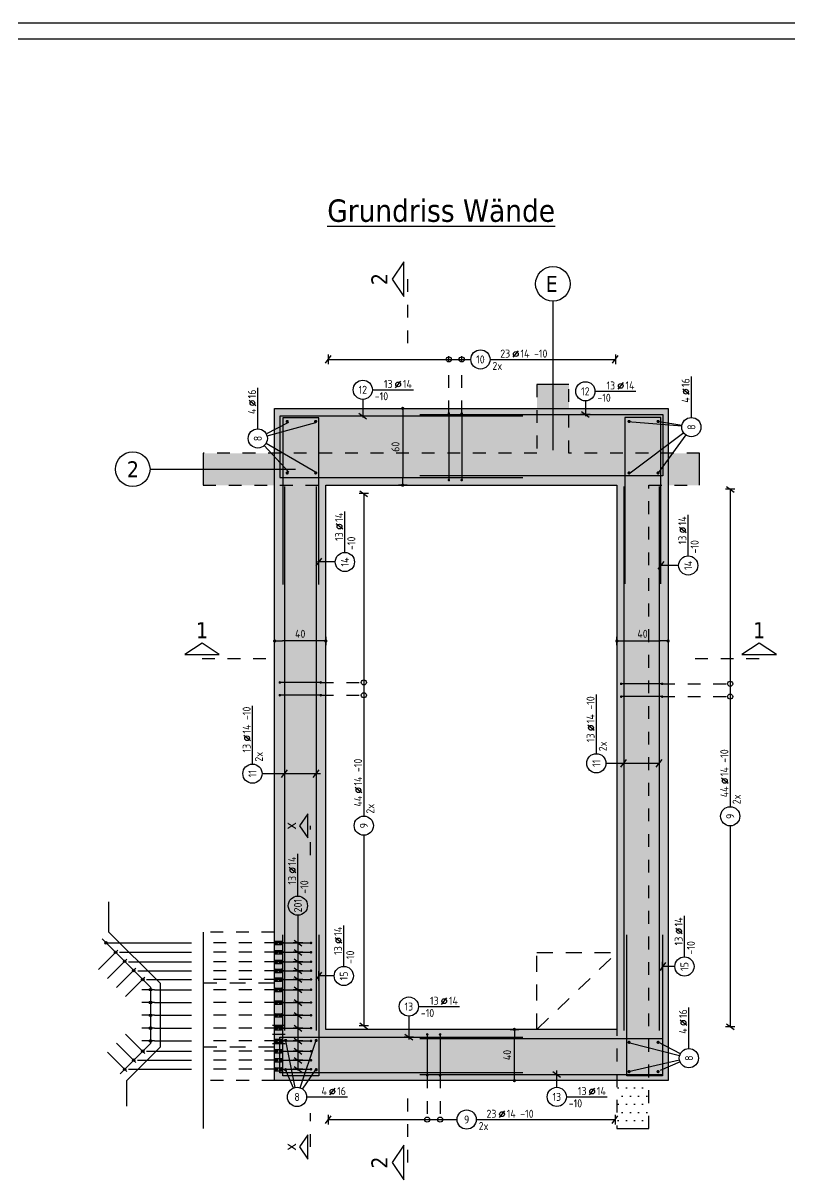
# Model space of a CAD drawing. Extents: x -20 to 69, y 0 to 100.
# Drawn here: x 7.41 to 13.4, y 11.99 to 21.02 of the extents above; entities that cross this region are included whole.
import ezdxf
from ezdxf.enums import TextEntityAlignment as Align

# ---------------------------------------------------------------- set-up
doc = ezdxf.new("R2010")
doc.units = 0
doc.header["$LTSCALE"] = 0.25
for name, pattern in [('AUSGEZOGEN', [1000.01, 1000, 0.01]), ('DASHDOTSMALL', [1.05, 0.5, -0.25, 0.05, -0.25]), ('HIDDEN', [0.375, 0.25, -0.125]), ('PUNKT', [0.175, 0.05, -0.125]), ('STRICHPUNKT2', [0.55, 0.25, -0.125, 0.05, -0.125]), ('VERDECKT', [0.375, 0.25, -0.125]), ('VERDECKTX2', [0.75, 0.5, -0.25])]:
    doc.linetypes.add(name, pattern=pattern)
for name, color, linetype in [('2.UG', 7, 'Continuous'), ('ACHSEN', 7, 'Continuous'), ('BETON', 7, 'Continuous'), ('DRUEBER', 7, 'Continuous'), ('grau_hell', 7, 'Continuous'), ('LENTON', 7, 'Continuous'), ('MASSE', 7, 'Continuous'), ('RAHMEN', 7, 'Continuous'), ('RND', 7, 'Continuous'), ('SCHNITTE', 7, 'Continuous'), ('SFP_Achsen', 7, 'Continuous'), ('TEXT', 7, 'Continuous'), ('VERDECKT', 7, 'Continuous')]:
    doc.layers.add(name, color=color, linetype=linetype)
doc.layers.add('NOPLOT', color=7, linetype='Continuous', plot=False)
doc.styles.add('helv', font='tahoma.ttf')
doc.styles.add('txt', font='isocp.shx')
doc.dimstyles.new('DOT_I', dxfattribs={"dimscale": 0.25, "dimtxt": 0.25, "dimasz": 0.25, "dimexe": 0.1, "dimexo": 0.3, "dimgap": 0.1, "dimtad": 1, "dimdec": 3, "dimzin": 3, "dimtxsty": 'txt', "dimblk": 'DOT', "dimblk1": 'DOT', "dimblk2": 'DOT', "dimsah": 1, "dimcen": 0.1, "dimse1": 1, "dimse2": 1, "dimazin": 0, "dimtfac": 1, "dimtdec": 4, "dimtix": 1, "dimtmove": 2, "dimatfit": 3, "dimfxl": 0, "dimtvp": 1, "dimtolj": 1, "dimtzin": 0, "dimarcsym": 0})

# ---------------------------------------------------------------- blocks, each defined once
blk = doc.blocks.new('lei_gre')
at = {"layer": 'RND', "color": 7, "linetype": 'Continuous'}
for p, q in [((-0.09, -0.12), (0.09, 0.12)), ((0, 0.15), (0, -0.15))]:
    blk.add_line(p, q, dxfattribs=at)
blk = doc.blocks.new('RND_LEI')
at = {"layer": 'RND', "color": 7, "linetype": 'Continuous'}
blk.add_line((1.022, 0.066), (1.19, 0.27), dxfattribs=at)
for centre, radius in [((0, 0), 0.3), ((1.106, 0.168), 0.075)]:
    blk.add_circle(centre, radius, dxfattribs=at)
at = {"layer": 'RND', "color": 7, "linetype": 'Continuous', "style": 'txt'}
blk.add_attdef('POSL', text='', height=0.25, dxfattribs=at).set_placement((0, 0), align=Align.MIDDLE)
blk.add_attdef('ANZ', text='', height=0.25, dxfattribs=at).set_placement((0.931, 0.057), align=Align.RIGHT)
for tag, p in [('DUM', (1.253, 0.057)), ('ABSTD', (1.674, 0.057)), ('POSTXT', (0.374, -0.327))]:
    blk.add_attdef(tag, p, '', height=0.25, dxfattribs=at)
blk = doc.blocks.new('DOT')
at = {"layer": 'MASSE', "color": 7, "linetype": 'Continuous'}
for p, q in [((0, 0), (-1, 0)), ((0, 0.54), (0, -0.54))]:
    blk.add_line(p, q, dxfattribs=at)
at = {"layer": 'MASSE', "color": 7, "linetype": 'Continuous', "const_width": 0.2}
blk.add_lwpolyline([(-0.1, 0, 1), (0.1, 0, 1)], format="xyb", close=True, dxfattribs=at)
blk = doc.blocks.new('*D16')
at = {"layer": 'Defpoints', "color": 0, "linetype": 'AUSGEZOGEN', "transparency": 16777216}
for p in [(9.3724, 16.1997), (9.3724, 16.1997), (9.7724, 16.1997)]:
    blk.add_point(p, dxfattribs=at)
at = {"layer": 'MASSE', "color": 0, "linetype": 'AUSGEZOGEN', "lineweight": -2, "transparency": 16777216}
blk.add_line((9.7099, 16.1997), (9.4349, 16.1997), dxfattribs=at)
at = {"layer": 'MASSE', "color": 0, "linetype": 'AUSGEZOGEN', "lineweight": -2, "transparency": 16777216, "xscale": 0.0625, "yscale": 0.0625, "zscale": 0.0625, "rotation": 180}
blk.add_blockref('DOT', (9.3724, 16.1997), dxfattribs=at)
at = {"layer": 'MASSE', "color": 0, "linetype": 'AUSGEZOGEN', "lineweight": -2, "transparency": 16777216, "xscale": 0.0625, "yscale": 0.0625, "zscale": 0.0625}
blk.add_blockref('DOT', (9.7724, 16.1997), dxfattribs=at)
at = {"layer": 'MASSE', "color": 0, "linetype": 'AUSGEZOGEN', "transparency": 16777216, "insert": (9.5724, 16.2559), "char_height": 0.0625, "attachment_point": 5, "style": 'txt'}
blk.add_mtext('\\A1;40', dxfattribs=at)
blk = doc.blocks.new('*D17')
at = {"layer": 'Defpoints', "color": 0, "linetype": 'AUSGEZOGEN', "transparency": 16777216}
for p in [(12.0474, 16.1997), (12.4474, 16.1997), (12.4474, 16.1997)]:
    blk.add_point(p, dxfattribs=at)
at = {"layer": 'MASSE', "color": 0, "linetype": 'AUSGEZOGEN', "lineweight": -2, "transparency": 16777216}
blk.add_line((12.1099, 16.1997), (12.3849, 16.1997), dxfattribs=at)
at = {"layer": 'MASSE', "color": 0, "linetype": 'AUSGEZOGEN', "lineweight": -2, "transparency": 16777216, "xscale": 0.0625, "yscale": 0.0625, "zscale": 0.0625, "rotation": 180}
blk.add_blockref('DOT', (12.0474, 16.1997), dxfattribs=at)
at = {"layer": 'MASSE', "color": 0, "linetype": 'AUSGEZOGEN', "lineweight": -2, "transparency": 16777216, "xscale": 0.0625, "yscale": 0.0625, "zscale": 0.0625}
blk.add_blockref('DOT', (12.4474, 16.1997), dxfattribs=at)
at = {"layer": 'MASSE', "color": 0, "linetype": 'AUSGEZOGEN', "transparency": 16777216, "insert": (12.2474, 16.2559), "char_height": 0.0625, "attachment_point": 5, "style": 'txt'}
blk.add_mtext('\\A1;40', dxfattribs=at)
blk = doc.blocks.new('*D18')
at = {"layer": 'Defpoints', "color": 0, "linetype": 'AUSGEZOGEN', "transparency": 16777216}
for p in [(11.2461, 13.1664), (11.2461, 13.1664), (11.2461, 12.7664)]:
    blk.add_point(p, dxfattribs=at)
at = {"layer": 'MASSE', "color": 0, "linetype": 'AUSGEZOGEN', "lineweight": -2, "transparency": 16777216}
blk.add_line((11.2461, 12.8289), (11.2461, 13.1039), dxfattribs=at)
at = {"layer": 'MASSE', "color": 0, "linetype": 'AUSGEZOGEN', "lineweight": -2, "transparency": 16777216, "xscale": 0.0625, "yscale": 0.0625, "zscale": 0.0625}
for p, rotation in [((11.2461, 13.1664), 90), ((11.2461, 12.7664), 270)]:
    blk.add_blockref('DOT', p, dxfattribs=dict(at, rotation=rotation))
at = {"layer": 'MASSE', "color": 0, "linetype": 'AUSGEZOGEN', "transparency": 16777216, "insert": (11.1898, 12.9664), "char_height": 0.0625, "attachment_point": 5, "rotation": 90, "style": 'txt'}
blk.add_mtext('\\A1;40', dxfattribs=at)
blk = doc.blocks.new('*D19')
at = {"layer": 'Defpoints', "color": 0, "linetype": 'AUSGEZOGEN', "transparency": 16777216}
for p in [(10.3732, 18.0164), (10.3732, 17.4164), (10.3732, 17.4164)]:
    blk.add_point(p, dxfattribs=at)
at = {"layer": 'MASSE', "color": 0, "linetype": 'AUSGEZOGEN', "lineweight": -2, "transparency": 16777216}
blk.add_line((10.3732, 17.9539), (10.3732, 17.4789), dxfattribs=at)
at = {"layer": 'MASSE', "color": 0, "linetype": 'AUSGEZOGEN', "lineweight": -2, "transparency": 16777216, "xscale": 0.0625, "yscale": 0.0625, "zscale": 0.0625}
for p, rotation in [((10.3732, 18.0164), 90), ((10.3732, 17.4164), 270)]:
    blk.add_blockref('DOT', p, dxfattribs=dict(at, rotation=rotation))
at = {"layer": 'MASSE', "color": 0, "linetype": 'AUSGEZOGEN', "transparency": 16777216, "insert": (10.3169, 17.7164), "char_height": 0.0625, "attachment_point": 5, "rotation": 90, "style": 'txt'}
blk.add_mtext('\\A1;60', dxfattribs=at)
blk = doc.blocks.new('SCHN-1')
at = {"layer": 'SCHNITTE', "color": 5, "linetype": 'Continuous'}
blk.add_lwpolyline([(0.54, 0.125), (0, 0.485), (-0.54, 0.125)], close=True, dxfattribs=at)
at = {"layer": 'SCHNITTE', "color": 6, "linetype": 'Continuous', "style": 'helv'}
blk.add_attdef('SCHN-1', text='', height=0.5, dxfattribs=at).set_placement((0, 0.635), align=Align.CENTER)
blk = doc.blocks.new('SCHN-2')
at = {"layer": 'SCHNITTE', "color": 6, "linetype": 'Continuous'}
blk.add_lwpolyline([(0.378, 0.088), (0, 0.34), (-0.378, 0.088)], close=True, dxfattribs=at)
at = {"layer": 'SCHNITTE', "color": 1, "linetype": 'DASHDOTSMALL', "style": 'helv'}
blk.add_attdef('SCHN-2', text='', height=0.35, dxfattribs=at).set_placement((0, 0.45), align=Align.CENTER)
blk = doc.blocks.new('A0--19')
at = {"layer": 'RAHMEN'}
blk.add_line((99.9, 84.1), (0, 84.1), dxfattribs=at)
at = {"layer": 'RAHMEN', "color": 5}
blk.add_line((99.4, 83.6), (2, 83.6), dxfattribs=at)

msp = doc.modelspace()

# ---------------------------------------------------------------- hatches: boundary and pattern name
at = {"layer": '2.UG', "linetype": 'AUSGEZOGEN'}
h = msp.add_hatch(dxfattribs=at)
h.set_pattern_fill('DOTS', scale=0.04, double=1)
h.set_pattern_definition([(0, (-1.58909, 30.04452), (0.03175, 0.0635), [0, -0.0635])])
h.paths.add_polyline_path([(12.2974, 17.4164), (12.4474, 17.4164), (12.4474, 17.6664), (11.6724, 17.6664), (11.6724, 18.0164), (11.4224, 18.0164), (11.4224, 17.6664), (9.3724, 17.6664), (9.3724, 17.4164), (12.0474, 17.4164), (12.0474, 13.1664), (12.0474, 12.7664), (12.2974, 12.7664)])
h.paths.add_polyline_path([(12.6934, 17.6664), (12.4474, 17.6664), (12.4474, 17.4164), (12.6934, 17.4164)])
h.paths.add_polyline_path([(11.6724, 18.2037), (11.4224, 18.2037), (11.4224, 18.0164), (11.6724, 18.0164)])
h.paths.add_polyline_path([(9.3724, 17.6664), (8.8141, 17.6664), (8.8141, 17.4164), (9.3724, 17.4164)])
h = msp.add_hatch(dxfattribs=at)
h.set_pattern_fill('DOTS', scale=0.04, double=1)
h.set_pattern_definition([(0, (-0.547027, 30.04452), (0.03175, 0.0635), [0, -0.0635])])
h.paths.add_polyline_path([(12.2974, 12.7664), (12.0474, 12.7664), (12.0474, 12.3914), (12.2974, 12.3914)])
at = {"layer": 'grau_hell'}
h = msp.add_hatch(color=9, dxfattribs=at)
h.paths.add_polyline_path([(9.3724, 18.0164), (9.3724, 12.7664), (12.4474, 12.7664), (12.4474, 18.0164)])
h.paths.add_polyline_path([(12.0474, 17.4164), (9.7724, 17.4164), (9.7724, 13.1664), (12.0474, 13.1664)], flags=16)

# ---------------------------------------------------------------- linework, layer by layer
at = {"layer": 'ACHSEN', "color": 140, "linetype": 'AUSGEZOGEN'}
for p, q in [((11.5474, 18.8533), (11.5474, 17.69)), ((8.3985, 17.5414), (9.5355, 17.5414))]:
    msp.add_line(p, q, dxfattribs=at)
at = {"layer": 'BETON', "color": 6, "linetype": 'AUSGEZOGEN'}
for p, q in [((9.3724, 18.0164), (12.4474, 18.0164)), ((9.3724, 12.7664), (9.3724, 18.0164)), ((12.4474, 18.0164), (12.4474, 12.7664)), ((12.4474, 12.7664), (9.3724, 12.7664))]:
    msp.add_line(p, q, dxfattribs=at)
msp.add_lwpolyline([(9.7724, 17.4164), (12.0474, 17.4164), (12.0474, 13.1664), (9.7724, 13.1664)], close=True, dxfattribs=at)
at = {"layer": 'DRUEBER', "color": 7, "linetype": 'PUNKT', "lineweight": -2}
for p, q in [((11.4224, 18.2037), (11.4224, 17.6664)), ((11.6724, 17.6664), (11.6724, 18.2037)), ((11.4224, 17.6664), (8.8141, 17.6664)), ((12.6934, 17.6664), (11.6724, 17.6664)), ((8.8141, 17.4164), (12.0474, 17.4164)), ((12.0474, 17.4164), (12.0474, 12.3914)), ((12.2974, 12.3914), (12.2974, 17.4164)), ((12.2974, 17.4164), (12.6934, 17.4164))]:
    msp.add_line(p, q, dxfattribs=at)
at = {"layer": 'LENTON', "color": 102}
for p, q in [((9.3724, 13.8546), (9.3724, 13.8482)), ((9.3724, 13.8546), (9.3734, 13.8546)), ((9.3734, 13.8491), (9.3724, 13.8502)), ((9.3724, 13.8482), (9.3724, 13.8355)), ((9.3724, 13.8355), (9.3724, 13.8292)), ((9.3724, 13.8335), (9.3734, 13.8347)), ((9.3724, 13.8292), (9.3734, 13.8292)), ((9.3742, 13.8531), (9.3734, 13.8546)), ((9.3734, 13.8347), (9.3734, 13.8491)), ((9.3937, 13.8469), (9.3734, 13.8491)), ((9.3734, 13.8491), (9.3734, 13.8347)), ((9.3734, 13.8347), (9.3937, 13.8369)), ((9.3734, 13.8292), (9.3742, 13.8307)), ((9.3758, 13.8546), (9.375, 13.8531)), ((9.375, 13.8307), (9.3758, 13.8292)), ((9.3758, 13.8546), (9.4262, 13.8546)), ((9.3758, 13.8292), (9.4262, 13.8292)), ((9.3937, 13.8369), (9.3937, 13.8469)), ((9.4269, 13.8491), (9.4066, 13.8469)), ((9.4066, 13.8469), (9.4066, 13.8369)), ((9.4066, 13.8369), (9.4269, 13.8347)), ((9.4279, 13.8529), (9.4262, 13.8546)), ((9.4262, 13.8292), (9.4279, 13.8309)), ((9.4279, 13.8502), (9.4269, 13.8491)), ((9.4269, 13.8491), (9.4269, 13.8347)), ((9.4269, 13.8347), (9.4269, 13.8491)), ((9.4269, 13.8347), (9.4279, 13.8335)), ((9.4279, 13.8529), (9.4279, 13.8514)), ((9.4279, 13.8514), (9.4279, 13.8419)), ((9.4279, 13.8419), (9.4279, 13.8324)), ((9.4279, 13.8324), (9.4279, 13.8309)), ((9.3724, 13.7814), (9.3724, 13.775)), ((9.3724, 13.7814), (9.3734, 13.7814)), ((9.3734, 13.7759), (9.3724, 13.777)), ((9.3724, 13.775), (9.3724, 13.7623)), ((9.3724, 13.7623), (9.3724, 13.756)), ((9.3724, 13.7603), (9.3734, 13.7615)), ((9.3724, 13.756), (9.3734, 13.756)), ((9.3742, 13.7799), (9.3734, 13.7814)), ((9.3734, 13.7615), (9.3734, 13.7759)), ((9.3937, 13.7737), (9.3734, 13.7759)), ((9.3734, 13.7759), (9.3734, 13.7615)), ((9.3734, 13.7615), (9.3937, 13.7637)), ((9.3734, 13.756), (9.3742, 13.7575)), ((9.3758, 13.7814), (9.375, 13.7799)), ((9.375, 13.7575), (9.3758, 13.756)), ((9.3758, 13.7814), (9.4262, 13.7814)), ((9.3758, 13.756), (9.4262, 13.756)), ((9.3937, 13.7637), (9.3937, 13.7737)), ((9.4269, 13.7759), (9.4066, 13.7737)), ((9.4066, 13.7737), (9.4066, 13.7637)), ((9.4066, 13.7637), (9.4269, 13.7615)), ((9.4279, 13.7797), (9.4262, 13.7814)), ((9.4262, 13.756), (9.4279, 13.7577)), ((9.4279, 13.777), (9.4269, 13.7759)), ((9.4269, 13.7759), (9.4269, 13.7615)), ((9.4269, 13.7615), (9.4269, 13.7759)), ((9.4269, 13.7615), (9.4279, 13.7603)), ((9.4279, 13.7797), (9.4279, 13.7782)), ((9.4279, 13.7782), (9.4279, 13.7687)), ((9.4279, 13.7687), (9.4279, 13.7592)), ((9.4279, 13.7592), (9.4279, 13.7577)), ((9.3724, 13.7072), (9.3724, 13.7008)), ((9.3724, 13.7072), (9.3734, 13.7072)), ((9.3734, 13.7017), (9.3724, 13.7028)), ((9.3724, 13.7008), (9.3724, 13.6881)), ((9.3724, 13.6881), (9.3724, 13.6818)), ((9.3724, 13.6861), (9.3734, 13.6873)), ((9.3724, 13.6818), (9.3734, 13.6818)), ((9.3742, 13.7057), (9.3734, 13.7072)), ((9.3734, 13.6873), (9.3734, 13.7017)), ((9.3937, 13.6995), (9.3734, 13.7017)), ((9.3734, 13.7017), (9.3734, 13.6873)), ((9.3734, 13.6873), (9.3937, 13.6895)), ((9.3734, 13.6818), (9.3742, 13.6833)), ((9.3758, 13.7072), (9.375, 13.7057)), ((9.375, 13.6833), (9.3758, 13.6818)), ((9.3758, 13.7072), (9.4262, 13.7072)), ((9.3758, 13.6818), (9.4262, 13.6818)), ((9.3937, 13.6895), (9.3937, 13.6995)), ((9.4269, 13.7017), (9.4066, 13.6995)), ((9.4066, 13.6995), (9.4066, 13.6895)), ((9.4066, 13.6895), (9.4269, 13.6873)), ((9.4279, 13.7055), (9.4262, 13.7072)), ((9.4262, 13.6818), (9.4279, 13.6835)), ((9.4279, 13.7028), (9.4269, 13.7017)), ((9.4269, 13.7017), (9.4269, 13.6873)), ((9.4269, 13.6873), (9.4269, 13.7017)), ((9.4269, 13.6873), (9.4279, 13.6861)), ((9.4279, 13.7055), (9.4279, 13.704)), ((9.4279, 13.704), (9.4279, 13.6945)), ((9.4279, 13.6945), (9.4279, 13.685)), ((9.4279, 13.685), (9.4279, 13.6835)), ((9.3724, 13.6375), (9.3724, 13.6312)), ((9.3724, 13.6375), (9.3734, 13.6375)), ((9.3734, 13.632), (9.3724, 13.6332)), ((9.3724, 13.6312), (9.3724, 13.6184)), ((9.3724, 13.6184), (9.3724, 13.6121)), ((9.3724, 13.6164), (9.3734, 13.6176)), ((9.3724, 13.6121), (9.3734, 13.6121)), ((9.3724, 13.5693), (9.3724, 13.5629)), ((9.3724, 13.5693), (9.3734, 13.5693)), ((9.3734, 13.5637), (9.3724, 13.5649)), ((9.3724, 13.5629), (9.3724, 13.5502)), ((9.3742, 13.636), (9.3734, 13.6375)), ((9.3734, 13.6176), (9.3734, 13.632)), ((9.3937, 13.6298), (9.3734, 13.632)), ((9.3734, 13.632), (9.3734, 13.6176)), ((9.3734, 13.6176), (9.3937, 13.6198)), ((9.3734, 13.6121), (9.3742, 13.6136)), ((9.3742, 13.5677), (9.3734, 13.5693)), ((9.3734, 13.5494), (9.3734, 13.5637)), ((9.3937, 13.5616), (9.3734, 13.5637)), ((9.3734, 13.5637), (9.3734, 13.5494)), ((9.3734, 13.5494), (9.3937, 13.5515)), ((9.3758, 13.6375), (9.375, 13.636)), ((9.375, 13.6136), (9.3758, 13.6121)), ((9.3758, 13.5693), (9.375, 13.5677)), ((9.3758, 13.6375), (9.4262, 13.6375)), ((9.3758, 13.6121), (9.4262, 13.6121)), ((9.3758, 13.5693), (9.4262, 13.5693)), ((9.3937, 13.6198), (9.3937, 13.6298)), ((9.3937, 13.5515), (9.3937, 13.5616)), ((9.4269, 13.632), (9.4066, 13.6298)), ((9.4066, 13.6298), (9.4066, 13.6198)), ((9.4066, 13.6198), (9.4269, 13.6176)), ((9.4269, 13.5637), (9.4066, 13.5616)), ((9.4066, 13.5616), (9.4066, 13.5515)), ((9.4066, 13.5515), (9.4269, 13.5494)), ((9.4279, 13.6358), (9.4262, 13.6375)), ((9.4262, 13.6121), (9.4279, 13.6138)), ((9.4279, 13.5676), (9.4262, 13.5693)), ((9.4279, 13.6332), (9.4269, 13.632)), ((9.4269, 13.632), (9.4269, 13.6176)), ((9.4269, 13.6176), (9.4269, 13.632)), ((9.4269, 13.6176), (9.4279, 13.6164)), ((9.4279, 13.5649), (9.4269, 13.5637)), ((9.4269, 13.5637), (9.4269, 13.5494)), ((9.4269, 13.5494), (9.4269, 13.5637)), ((9.4279, 13.6358), (9.4279, 13.6343)), ((9.4279, 13.6343), (9.4279, 13.6248)), ((9.4279, 13.6248), (9.4279, 13.6153)), ((9.4279, 13.6153), (9.4279, 13.6138)), ((9.4279, 13.5676), (9.4279, 13.5661)), ((9.4279, 13.5661), (9.4279, 13.5566)), ((9.4279, 13.5566), (9.4279, 13.547)), ((9.3724, 13.5502), (9.3724, 13.5439)), ((9.3724, 13.5482), (9.3734, 13.5494)), ((9.3724, 13.5439), (9.3734, 13.5439)), ((9.3724, 13.4891), (9.3724, 13.4827)), ((9.3724, 13.4891), (9.3734, 13.4891)), ((9.3734, 13.4836), (9.3724, 13.4847)), ((9.3724, 13.4827), (9.3724, 13.47)), ((9.3724, 13.47), (9.3724, 13.4637)), ((9.3724, 13.468), (9.3734, 13.4692)), ((9.3724, 13.4637), (9.3734, 13.4637)), ((9.3734, 13.5439), (9.3742, 13.5454)), ((9.3742, 13.4876), (9.3734, 13.4891)), ((9.3734, 13.4692), (9.3734, 13.4836)), ((9.3937, 13.4814), (9.3734, 13.4836)), ((9.3734, 13.4836), (9.3734, 13.4692)), ((9.3734, 13.4692), (9.3937, 13.4714)), ((9.3734, 13.4637), (9.3742, 13.4652)), ((9.375, 13.5454), (9.3758, 13.5439)), ((9.3758, 13.4891), (9.375, 13.4876)), ((9.375, 13.4652), (9.3758, 13.4637)), ((9.3758, 13.5439), (9.4262, 13.5439)), ((9.3758, 13.4891), (9.4262, 13.4891)), ((9.3758, 13.4637), (9.4262, 13.4637)), ((9.3937, 13.4714), (9.3937, 13.4814)), ((9.4269, 13.4836), (9.4066, 13.4814)), ((9.4066, 13.4814), (9.4066, 13.4714)), ((9.4066, 13.4714), (9.4269, 13.4692)), ((9.4262, 13.5439), (9.4279, 13.5456)), ((9.4279, 13.4874), (9.4262, 13.4891)), ((9.4262, 13.4637), (9.4279, 13.4654)), ((9.4269, 13.5494), (9.4279, 13.5482)), ((9.4279, 13.4847), (9.4269, 13.4836)), ((9.4269, 13.4836), (9.4269, 13.4692)), ((9.4269, 13.4692), (9.4269, 13.4836)), ((9.4269, 13.4692), (9.4279, 13.468)), ((9.4279, 13.547), (9.4279, 13.5456)), ((9.4279, 13.4874), (9.4279, 13.4859)), ((9.4279, 13.4859), (9.4279, 13.4764)), ((9.4279, 13.4764), (9.4279, 13.4669)), ((9.4279, 13.4669), (9.4279, 13.4654)), ((9.3724, 13.3891), (9.3724, 13.3827)), ((9.3724, 13.3891), (9.3734, 13.3891)), ((9.3734, 13.3836), (9.3724, 13.3847)), ((9.3724, 13.3827), (9.3724, 13.37)), ((9.3724, 13.37), (9.3724, 13.3637)), ((9.3742, 13.3876), (9.3734, 13.3891)), ((9.3734, 13.3692), (9.3734, 13.3836)), ((9.3937, 13.3814), (9.3734, 13.3836)), ((9.3734, 13.3836), (9.3734, 13.3692)), ((9.3734, 13.3692), (9.3937, 13.3714)), ((9.3758, 13.3891), (9.375, 13.3876)), ((9.3758, 13.3891), (9.4262, 13.3891)), ((9.3937, 13.3714), (9.3937, 13.3814)), ((9.4269, 13.3836), (9.4066, 13.3814)), ((9.4066, 13.3814), (9.4066, 13.3714)), ((9.4066, 13.3714), (9.4269, 13.3692)), ((9.4279, 13.3874), (9.4262, 13.3891)), ((9.4279, 13.3847), (9.4269, 13.3836)), ((9.4269, 13.3836), (9.4269, 13.3692)), ((9.4269, 13.3692), (9.4269, 13.3836)), ((9.4279, 13.3874), (9.4279, 13.3859)), ((9.4279, 13.3859), (9.4279, 13.3764)), ((9.4279, 13.3764), (9.4279, 13.3669)), ((9.3724, 13.368), (9.3734, 13.3692)), ((9.3724, 13.3637), (9.3734, 13.3637)), ((9.3724, 13.2891), (9.3724, 13.2827)), ((9.3724, 13.2891), (9.3734, 13.2891)), ((9.3734, 13.2836), (9.3724, 13.2847)), ((9.3724, 13.2827), (9.3724, 13.27)), ((9.3734, 13.3637), (9.3742, 13.3652)), ((9.3742, 13.2876), (9.3734, 13.2891)), ((9.3734, 13.2692), (9.3734, 13.2836)), ((9.3937, 13.2814), (9.3734, 13.2836)), ((9.3734, 13.2836), (9.3734, 13.2692)), ((9.375, 13.3652), (9.3758, 13.3637)), ((9.3758, 13.2891), (9.375, 13.2876)), ((9.3758, 13.3637), (9.4262, 13.3637)), ((9.3758, 13.2891), (9.4262, 13.2891)), ((9.3937, 13.2714), (9.3937, 13.2814)), ((9.4269, 13.2836), (9.4066, 13.2814)), ((9.4066, 13.2814), (9.4066, 13.2714)), ((9.4262, 13.3637), (9.4279, 13.3654)), ((9.4279, 13.2874), (9.4262, 13.2891)), ((9.4269, 13.3692), (9.4279, 13.368)), ((9.4279, 13.2847), (9.4269, 13.2836)), ((9.4269, 13.2836), (9.4269, 13.2692)), ((9.4269, 13.2692), (9.4269, 13.2836)), ((9.4279, 13.3669), (9.4279, 13.3654)), ((9.4279, 13.2874), (9.4279, 13.2859)), ((9.4279, 13.2859), (9.4279, 13.2764)), ((9.3724, 13.27), (9.3724, 13.2637)), ((9.3724, 13.268), (9.3734, 13.2692)), ((9.3724, 13.2637), (9.3734, 13.2637)), ((9.3734, 13.2692), (9.3937, 13.2714)), ((9.3734, 13.2637), (9.3742, 13.2652)), ((9.375, 13.2652), (9.3758, 13.2637)), ((9.3758, 13.2637), (9.4262, 13.2637)), ((9.4066, 13.2714), (9.4269, 13.2692)), ((9.4262, 13.2637), (9.4279, 13.2654)), ((9.4269, 13.2692), (9.4279, 13.268)), ((9.4279, 13.2764), (9.4279, 13.2669)), ((9.4279, 13.2669), (9.4279, 13.2654)), ((9.3724, 13.1891), (9.3724, 13.1827)), ((9.3724, 13.1891), (9.3734, 13.1891)), ((9.3734, 13.1836), (9.3724, 13.1847)), ((9.3724, 13.1827), (9.3724, 13.17)), ((9.3724, 13.17), (9.3724, 13.1637)), ((9.3724, 13.168), (9.3734, 13.1692)), ((9.3724, 13.1637), (9.3734, 13.1637)), ((9.3742, 13.1876), (9.3734, 13.1891)), ((9.3734, 13.1692), (9.3734, 13.1836)), ((9.3937, 13.1814), (9.3734, 13.1836)), ((9.3734, 13.1836), (9.3734, 13.1692)), ((9.3734, 13.1692), (9.3937, 13.1714)), ((9.3734, 13.1637), (9.3742, 13.1652)), ((9.3758, 13.1891), (9.375, 13.1876)), ((9.375, 13.1652), (9.3758, 13.1637)), ((9.3758, 13.1891), (9.4262, 13.1891)), ((9.3758, 13.1637), (9.4262, 13.1637)), ((9.3937, 13.1714), (9.3937, 13.1814)), ((9.4269, 13.1836), (9.4066, 13.1814)), ((9.4066, 13.1814), (9.4066, 13.1714)), ((9.4066, 13.1714), (9.4269, 13.1692)), ((9.4279, 13.1874), (9.4262, 13.1891)), ((9.4262, 13.1637), (9.4279, 13.1654)), ((9.4279, 13.1847), (9.4269, 13.1836)), ((9.4269, 13.1836), (9.4269, 13.1692)), ((9.4269, 13.1692), (9.4269, 13.1836)), ((9.4269, 13.1692), (9.4279, 13.168)), ((9.4279, 13.1874), (9.4279, 13.1859)), ((9.4279, 13.1859), (9.4279, 13.1764)), ((9.4279, 13.1764), (9.4279, 13.1669)), ((9.4279, 13.1669), (9.4279, 13.1654)), ((9.3724, 13.0891), (9.3724, 13.0827)), ((9.3724, 13.0891), (9.3734, 13.0891)), ((9.3734, 13.0836), (9.3724, 13.0847)), ((9.3724, 13.0827), (9.3724, 13.07)), ((9.3724, 13.07), (9.3724, 13.0637)), ((9.3724, 13.068), (9.3734, 13.0692)), ((9.3724, 13.0637), (9.3734, 13.0637)), ((9.3724, 13.0089), (9.3724, 13.0026)), ((9.3724, 13.0089), (9.3734, 13.0089)), ((9.3742, 13.0876), (9.3734, 13.0891)), ((9.3734, 13.0692), (9.3734, 13.0836)), ((9.3937, 13.0814), (9.3734, 13.0836)), ((9.3734, 13.0836), (9.3734, 13.0692)), ((9.3734, 13.0692), (9.3937, 13.0714)), ((9.3734, 13.0637), (9.3742, 13.0652)), ((9.3742, 13.0074), (9.3734, 13.0089)), ((9.3758, 13.0891), (9.375, 13.0876)), ((9.375, 13.0652), (9.3758, 13.0637)), ((9.3758, 13.0089), (9.375, 13.0074)), ((9.3758, 13.0891), (9.4262, 13.0891)), ((9.3758, 13.0637), (9.4262, 13.0637)), ((9.3758, 13.0089), (9.4262, 13.0089)), ((9.3937, 13.0714), (9.3937, 13.0814)), ((9.4269, 13.0836), (9.4066, 13.0814)), ((9.4066, 13.0814), (9.4066, 13.0714)), ((9.4066, 13.0714), (9.4269, 13.0692)), ((9.4279, 13.0874), (9.4262, 13.0891)), ((9.4262, 13.0637), (9.4279, 13.0654)), ((9.4279, 13.0072), (9.4262, 13.0089)), ((9.4279, 13.0847), (9.4269, 13.0836)), ((9.4269, 13.0836), (9.4269, 13.0692)), ((9.4269, 13.0692), (9.4269, 13.0836)), ((9.4269, 13.0692), (9.4279, 13.068)), ((9.4279, 13.0874), (9.4279, 13.0859)), ((9.4279, 13.0859), (9.4279, 13.0764)), ((9.4279, 13.0764), (9.4279, 13.0669)), ((9.4279, 13.0669), (9.4279, 13.0654)), ((9.3734, 13.0034), (9.3724, 13.0046)), ((9.3724, 13.0026), (9.3724, 12.9899)), ((9.3724, 12.9899), (9.3724, 12.9835)), ((9.3724, 12.9879), (9.3734, 12.989)), ((9.3724, 12.9835), (9.3734, 12.9835)), ((9.3724, 12.9382), (9.3724, 12.9318)), ((9.3724, 12.9382), (9.3734, 12.9382)), ((9.3734, 12.9327), (9.3724, 12.9339)), ((9.3724, 12.9318), (9.3724, 12.9191)), ((9.3724, 12.9191), (9.3724, 12.9128)), ((9.3724, 12.9171), (9.3734, 12.9183)), ((9.3734, 12.989), (9.3734, 13.0034)), ((9.3937, 13.0012), (9.3734, 13.0034)), ((9.3734, 13.0034), (9.3734, 12.989)), ((9.3734, 12.989), (9.3937, 12.9912)), ((9.3734, 12.9835), (9.3742, 12.985)), ((9.3742, 12.9367), (9.3734, 12.9382)), ((9.3734, 12.9183), (9.3734, 12.9327)), ((9.3937, 12.9305), (9.3734, 12.9327)), ((9.3734, 12.9327), (9.3734, 12.9183)), ((9.3734, 12.9183), (9.3937, 12.9205)), ((9.375, 12.985), (9.3758, 12.9835)), ((9.3758, 12.9382), (9.375, 12.9367)), ((9.3758, 12.9835), (9.4262, 12.9835)), ((9.3758, 12.9382), (9.4262, 12.9382)), ((9.3937, 12.9912), (9.3937, 13.0012)), ((9.3937, 12.9205), (9.3937, 12.9305)), ((9.4269, 13.0034), (9.4066, 13.0012)), ((9.4066, 13.0012), (9.4066, 12.9912)), ((9.4066, 12.9912), (9.4269, 12.989)), ((9.4269, 12.9327), (9.4066, 12.9305)), ((9.4066, 12.9305), (9.4066, 12.9205)), ((9.4066, 12.9205), (9.4269, 12.9183)), ((9.4262, 12.9835), (9.4279, 12.9852)), ((9.4279, 12.9365), (9.4262, 12.9382)), ((9.4279, 13.0046), (9.4269, 13.0034)), ((9.4269, 13.0034), (9.4269, 12.989)), ((9.4269, 12.989), (9.4269, 13.0034)), ((9.4269, 12.989), (9.4279, 12.9879)), ((9.4279, 12.9339), (9.4269, 12.9327)), ((9.4269, 12.9327), (9.4269, 12.9183)), ((9.4269, 12.9183), (9.4269, 12.9327)), ((9.4269, 12.9183), (9.4279, 12.9171)), ((9.4279, 13.0072), (9.4279, 13.0057)), ((9.4279, 13.0057), (9.4279, 12.9962)), ((9.4279, 12.9962), (9.4279, 12.9867)), ((9.4279, 12.9867), (9.4279, 12.9852)), ((9.4279, 12.9365), (9.4279, 12.935)), ((9.4279, 12.935), (9.4279, 12.9255)), ((9.4279, 12.9255), (9.4279, 12.916)), ((9.3724, 12.9128), (9.3734, 12.9128)), ((9.3724, 12.8675), (9.3724, 12.8611)), ((9.3724, 12.8675), (9.3734, 12.8675)), ((9.3734, 12.862), (9.3724, 12.8631)), ((9.3724, 12.8611), (9.3724, 12.8484)), ((9.3724, 12.8484), (9.3724, 12.8421)), ((9.3724, 12.8464), (9.3734, 12.8476)), ((9.3724, 12.8421), (9.3734, 12.8421)), ((9.3734, 12.9128), (9.3742, 12.9143)), ((9.3742, 12.866), (9.3734, 12.8675)), ((9.3734, 12.8476), (9.3734, 12.862)), ((9.3937, 12.8598), (9.3734, 12.862)), ((9.3734, 12.862), (9.3734, 12.8476)), ((9.3734, 12.8476), (9.3937, 12.8498)), ((9.3734, 12.8421), (9.3742, 12.8436)), ((9.375, 12.9143), (9.3758, 12.9128)), ((9.3758, 12.8675), (9.375, 12.866)), ((9.375, 12.8436), (9.3758, 12.8421)), ((9.3758, 12.9128), (9.4262, 12.9128)), ((9.3758, 12.8675), (9.4262, 12.8675)), ((9.3758, 12.8421), (9.4262, 12.8421)), ((9.3937, 12.8498), (9.3937, 12.8598)), ((9.4269, 12.862), (9.4066, 12.8598)), ((9.4066, 12.8598), (9.4066, 12.8498)), ((9.4066, 12.8498), (9.4269, 12.8476)), ((9.4262, 12.9128), (9.4279, 12.9145)), ((9.4279, 12.8658), (9.4262, 12.8675)), ((9.4262, 12.8421), (9.4279, 12.8438)), ((9.4279, 12.8631), (9.4269, 12.862)), ((9.4269, 12.862), (9.4269, 12.8476)), ((9.4269, 12.8476), (9.4269, 12.862)), ((9.4269, 12.8476), (9.4279, 12.8464)), ((9.4279, 12.916), (9.4279, 12.9145)), ((9.4279, 12.8658), (9.4279, 12.8643)), ((9.4279, 12.8643), (9.4279, 12.8548)), ((9.4279, 12.8548), (9.4279, 12.8453)), ((9.4279, 12.8453), (9.4279, 12.8438))]:
    msp.add_line(p, q, dxfattribs=at)
for centre, start, end in [((9.3746, 13.8532), 207.50004, 332.49996), ((9.3746, 13.8305), 27.50006, 152.49994), ((9.3746, 13.7801), 207.50004, 332.49996), ((9.3746, 13.7573), 27.50006, 152.49994), ((9.3746, 13.7058), 207.50004, 332.49996), ((9.3746, 13.6831), 27.50006, 152.49994), ((9.3746, 13.6362), 207.50004, 332.49996), ((9.3746, 13.6134), 27.50006, 152.49994), ((9.3746, 13.5679), 207.50004, 332.49996), ((9.3746, 13.5452), 27.50006, 152.49994), ((9.3746, 13.4877), 207.50004, 332.49996), ((9.3746, 13.465), 27.50006, 152.49994), ((9.3746, 13.3877), 207.50004, 332.49996), ((9.3746, 13.365), 27.50006, 152.49994), ((9.3746, 13.2877), 207.50004, 332.49996), ((9.3746, 13.265), 27.50006, 152.49994), ((9.3746, 13.1877), 207.50004, 332.49996), ((9.3746, 13.165), 27.50006, 152.49994), ((9.3746, 13.0877), 207.50004, 332.49996), ((9.3746, 13.065), 27.50006, 152.49994), ((9.3746, 13.0076), 207.50004, 332.49996), ((9.3746, 12.9848), 27.50006, 152.49994), ((9.3746, 12.9369), 207.50004, 332.49996), ((9.3746, 12.9141), 27.50006, 152.49994), ((9.3746, 12.8661), 207.50004, 332.49996), ((9.3746, 12.8434), 27.50006, 152.49994)]:
    msp.add_arc(centre, 0.00041, start, end, dxfattribs=at)
at = {"layer": 'NOPLOT', "color": 191, "linetype": 'Continuous'}
for p, q in [((8.0778, 13.9264), (8.0778, 14.1618)), ((8.4778, 13.5264), (8.0778, 13.9264)), ((8.4028, 13.4953), (8.0248, 13.8734)), ((8.0563, 13.8419), (8.724, 13.8419)), ((9.454, 13.8419), (9.355, 13.8419)), ((8.147, 13.7863), (7.9961, 13.6353)), ((8.1599, 13.7687), (8.724, 13.7687)), ((9.454, 13.7687), (9.355, 13.7687)), ((8.2177, 13.7155), (8.0668, 13.5646)), ((8.2885, 13.6448), (8.1375, 13.4939)), ((8.2307, 13.6945), (8.724, 13.6945)), ((9.454, 13.6945), (9.355, 13.6945)), ((8.3592, 13.5741), (8.2082, 13.4232)), ((8.3038, 13.6248), (8.724, 13.6248)), ((8.3721, 13.5566), (8.724, 13.5566)), ((9.454, 13.6248), (9.355, 13.6248)), ((9.454, 13.5566), (9.355, 13.5566)), ((8.4333, 13.4764), (8.3358, 13.4764)), ((8.4028, 13.4953), (8.4028, 13.0575)), ((8.4333, 13.4764), (8.724, 13.4764)), ((8.4778, 13.5264), (8.4778, 13.0264)), ((9.454, 13.4764), (9.355, 13.4764)), ((8.4333, 13.3764), (8.3358, 13.3764)), ((8.4333, 13.3764), (8.724, 13.3764)), ((9.454, 13.3764), (9.355, 13.3764)), ((8.4333, 13.2764), (8.3358, 13.2764)), ((8.4333, 13.2764), (8.724, 13.2764)), ((9.454, 13.2764), (9.355, 13.2764)), ((9.454, 13.1962), (9.355, 13.1962)), ((8.3592, 12.9786), (8.2082, 13.1296)), ((8.4333, 13.1764), (8.3358, 13.1764)), ((8.4333, 13.1764), (8.724, 13.1764)), ((9.454, 13.1764), (9.355, 13.1764)), ((9.454, 13.1255), (9.355, 13.1255)), ((8.2885, 12.9079), (8.1375, 13.0589)), ((8.4028, 13.0575), (8.1648, 12.8194)), ((8.4778, 13.0264), (8.2178, 12.7664)), ((8.4333, 13.0764), (8.3358, 13.0764)), ((8.4333, 13.0764), (8.724, 13.0764)), ((9.454, 13.0764), (9.355, 13.0764)), ((9.454, 13.0548), (9.355, 13.0548)), ((8.2177, 12.8372), (8.0668, 12.9882)), ((8.3014, 12.9255), (8.724, 12.9255)), ((8.3721, 12.9962), (8.724, 12.9962)), ((8.2307, 12.8548), (8.724, 12.8548)), ((8.2178, 12.5664), (8.2178, 12.7664))]:
    msp.add_line(p, q, dxfattribs=at)
at = {"layer": 'NOPLOT', "color": 191, "linetype": 'AUSGEZOGEN'}
for points in [[(11.6724, 18.2037), (11.4224, 18.2037)], [(8.8141, 17.6664), (8.8141, 17.4164)], [(12.6934, 17.4164), (12.6934, 17.6664)], [(8.8141, 13.9264), (8.8141, 12.3914)], [(12.0474, 12.3914), (12.2974, 12.3914)]]:
    msp.add_lwpolyline(points, dxfattribs=at)
at = {"layer": 'NOPLOT', "color": 191, "linetype": 'Continuous', "const_width": 0.007}
for points in [[(8.0563, 13.8384, 1), (8.0563, 13.8454, 1)], [(8.1295, 13.7652, 1), (8.1295, 13.7722, 1)], [(8.2002, 13.6945, 1), (8.2002, 13.7015, 1)], [(8.2709, 13.6238, 1), (8.2709, 13.6308, 1)], [(8.3416, 13.5531, 1), (8.3416, 13.5601, 1)], [(8.4028, 13.4729, 1), (8.4028, 13.4799, 1)], [(8.4028, 13.3729, 1), (8.4028, 13.3799, 1)], [(8.4028, 13.2729, 1), (8.4028, 13.2799, 1)], [(8.4028, 13.1729, 1), (8.4028, 13.1799, 1)], [(8.4028, 13.0729, 1), (8.4028, 13.0799, 1)], [(8.2709, 12.922, 1), (8.2709, 12.929, 1)], [(8.3416, 12.9927, 1), (8.3416, 12.9997, 1)], [(8.2002, 12.8513, 1), (8.2002, 12.8583, 1)]]:
    msp.add_lwpolyline(points, format="xyb", close=True, dxfattribs=at)
at = {"layer": 'NOPLOT', "color": 191, "linetype": 'Continuous'}
for centre in [(8.0563, 13.8419), (8.1295, 13.7687), (8.2002, 13.698), (8.2709, 13.6273), (8.3416, 13.5566), (8.4028, 13.4764), (8.4028, 13.3764), (8.4028, 13.2764), (8.4028, 13.1764), (8.4028, 13.0764), (8.2709, 12.9255), (8.3416, 12.9962), (8.2002, 12.8548)]:
    msp.add_circle(centre, 0.01, dxfattribs=at)
at = {"layer": 'RND', "color": 7, "linetype": 'AUSGEZOGEN'}
for p, q in [((9.7914, 18.3986), (10.9058, 18.3986)), ((11.0558, 18.3986), (12.0358, 18.3986)), ((12.6293, 17.9451), (12.6293, 18.2651)), ((9.2407, 17.8565), (9.2407, 18.1765)), ((10.1365, 18.1616), (10.4565, 18.1616)), ((11.876, 18.1499), (12.196, 18.1499)), ((10.0694, 17.3512), (10.0694, 14.8326)), ((12.9325, 17.3848), (12.9325, 14.9057)), ((9.9214, 16.8919), (9.9214, 17.2119)), ((12.6043, 16.8645), (12.6043, 17.1845)), ((11.8867, 15.3198), (11.8867, 15.7821)), ((9.199, 15.2388), (9.199, 15.693)), ((12.9325, 14.7557), (12.9325, 13.1871)), ((10.0694, 14.6826), (10.0694, 13.1946)), ((9.554, 14.2075), (9.554, 14.5375)), ((12.575, 13.7327), (12.575, 14.0527)), ((9.913, 13.6589), (9.913, 13.9789)), ((10.4962, 13.3448), (10.8162, 13.3448)), ((12.6099, 13.0168), (12.6099, 13.3368)), ((9.6227, 12.639), (9.9427, 12.639)), ((11.6523, 12.6395), (11.9723, 12.6395)), ((9.7914, 12.4621), (10.7982, 12.4621)), ((10.9482, 12.4621), (12.0329, 12.4621))]:
    msp.add_line(p, q, dxfattribs=at)
at = {"layer": 'RND', "color": 102, "linetype": 'VERDECKT'}
for p, q in [((10.7342, 17.9767), (10.7342, 18.4236)), ((10.8342, 17.9767), (10.8342, 18.4236)), ((9.7332, 15.8762), (10.0944, 15.8762)), ((12.4008, 15.8654), (12.9575, 15.8654)), ((9.7332, 15.7762), (10.0944, 15.7762)), ((12.4008, 15.7654), (12.9575, 15.7654)), ((10.5652, 12.8071), (10.5652, 12.4371)), ((10.6652, 12.8071), (10.6652, 12.4371))]:
    msp.add_line(p, q, dxfattribs=at)
at = {"layer": 'RND', "color": 102, "linetype": 'AUSGEZOGEN'}
for p, q in [((10.0615, 18.0866), (10.0615, 17.9456)), ((11.801, 18.0749), (11.801, 17.9546)), ((9.3071, 17.8164), (9.4842, 17.9095)), ((9.313, 17.8013), (9.6941, 17.9053)), ((12.5546, 17.8764), (12.1319, 17.912)), ((12.5554, 17.8825), (12.3806, 17.912)), ((12.5694, 17.825), (12.1502, 17.5103)), ((12.5853, 17.8093), (12.3649, 17.505)), ((9.2913, 17.7261), (9.4821, 17.5171)), ((9.3056, 17.7439), (9.7046, 17.513)), ((9.8464, 16.8169), (9.708, 16.8169)), ((12.5293, 16.7895), (12.3816, 16.7895)), ((11.9617, 15.2448), (12.3839, 15.2448)), ((9.274, 15.1638), (9.7299, 15.1638)), ((9.554, 14.0575), (9.554, 12.8449)), ((12.5, 13.6577), (12.3993, 13.6577)), ((9.838, 13.5839), (9.7136, 13.5839)), ((10.4212, 13.2698), (10.4212, 13.0882)), ((9.5332, 12.7126), (9.4611, 13.0782)), ((9.5715, 12.7102), (9.6941, 13.0755)), ((12.5372, 12.9602), (12.149, 13.0581)), ((12.5434, 12.9765), (12.37, 13.0669)), ((12.5367, 12.9252), (12.1388, 12.835)), ((9.5187, 12.7082), (9.4584, 12.852)), ((9.5903, 12.7008), (9.6928, 12.8493)), ((11.5773, 12.7145), (11.5773, 12.8447)), ((12.541, 12.9121), (12.3857, 12.8452))]:
    msp.add_line(p, q, dxfattribs=at)
at = {"layer": 'RND', "color": 7, "linetype": 'AUSGEZOGEN'}
for points, const_width in [([(10.7292, 17.9767, 1), (10.7392, 17.9767, 1)], 0.01), ([(10.8292, 17.9767, 1), (10.8392, 17.9767, 1)], 0.01), ([(9.4644, 17.9144, 1), (9.4769, 17.9144, 1)], 0.0125), ([(9.6872, 17.9144, 1), (9.6997, 17.9144, 1)], 0.0125), ([(12.136, 17.9144, 1), (12.1485, 17.9144, 1)], 0.0125), ([(12.3628, 17.9144, 1), (12.3753, 17.9144, 1)], 0.0125), ([(9.4644, 17.512, 1), (9.4769, 17.512, 1)], 0.0125), ([(9.6872, 17.512, 1), (9.6997, 17.512, 1)], 0.0125), ([(10.7292, 17.4567, 1), (10.7392, 17.4567, 1)], 0.01), ([(10.8292, 17.4567, 1), (10.8392, 17.4567, 1)], 0.01), ([(12.136, 17.512, 1), (12.1485, 17.512, 1)], 0.0125), ([(12.3628, 17.512, 1), (12.3753, 17.512, 1)], 0.0125), ([(9.4132, 15.8812, 1), (9.4132, 15.8712, 1)], 0.01), ([(9.7332, 15.8812, 1), (9.7332, 15.8712, 1)], 0.01), ([(12.0808, 15.8704, 1), (12.0808, 15.8604, 1)], 0.01), ([(12.4008, 15.8704, 1), (12.4008, 15.8604, 1)], 0.01), ([(9.4132, 15.7812, 1), (9.4132, 15.7712, 1)], 0.01), ([(9.7332, 15.7812, 1), (9.7332, 15.7712, 1)], 0.01), ([(12.0808, 15.7704, 1), (12.0808, 15.7604, 1)], 0.01), ([(12.4008, 15.7704, 1), (12.4008, 15.7604, 1)], 0.01), ([(9.6516, 13.8419, 1), (9.6616, 13.8419, 1)], 0.01), ([(9.6516, 13.7687, 1), (9.6616, 13.7687, 1)], 0.01), ([(9.6516, 13.6945, 1), (9.6616, 13.6945, 1)], 0.01), ([(9.6516, 13.6248, 1), (9.6616, 13.6248, 1)], 0.01), ([(9.6516, 13.5566, 1), (9.6616, 13.5566, 1)], 0.01), ([(9.6516, 13.4764, 1), (9.6616, 13.4764, 1)], 0.01), ([(9.6516, 13.3764, 1), (9.6616, 13.3764, 1)], 0.01), ([(9.6516, 13.2764, 1), (9.6616, 13.2764, 1)], 0.01), ([(9.6516, 13.1764, 1), (9.6616, 13.1764, 1)], 0.01), ([(10.5602, 13.1271, 1), (10.5702, 13.1271, 1)], 0.01), ([(10.6602, 13.1271, 1), (10.6702, 13.1271, 1)], 0.01), ([(9.4519, 13.0803, 1), (9.4644, 13.0803, 1)], 0.0125), ([(9.6516, 13.0764, 1), (9.6616, 13.0764, 1)], 0.01), ([(9.6908, 13.0803, 1), (9.7033, 13.0803, 1)], 0.0125), ([(12.136, 13.0655, 1), (12.1485, 13.0655, 1)], 0.0125), ([(12.3628, 13.0655, 1), (12.3753, 13.0655, 1)], 0.0125), ([(9.6516, 12.9962, 1), (9.6616, 12.9962, 1)], 0.01), ([(9.6516, 12.9255, 1), (9.6616, 12.9255, 1)], 0.01), ([(9.4519, 12.8515, 1), (9.4644, 12.8515, 1)], 0.0125), ([(9.6516, 12.8548, 1), (9.6616, 12.8548, 1)], 0.01), ([(9.6908, 12.8515, 1), (9.7033, 12.8515, 1)], 0.0125), ([(12.136, 12.8366, 1), (12.1485, 12.8366, 1)], 0.0125), ([(12.3628, 12.8366, 1), (12.3753, 12.8366, 1)], 0.0125), ([(10.5602, 12.8071, 1), (10.5702, 12.8071, 1)], 0.01), ([(10.6602, 12.8071, 1), (10.6702, 12.8071, 1)], 0.01)]:
    msp.add_lwpolyline(points, format="xyb", close=True, dxfattribs=dict(at, const_width=const_width))
at = {"layer": 'RND', "color": 1, "linetype": 'AUSGEZOGEN'}
for points in [[(11.3124, 17.9564), (9.4124, 17.9564), (9.4124, 17.4764), (11.3124, 17.4764)], [(9.7172, 16.6414), (9.7172, 17.9414), (9.4372, 17.9414), (9.4372, 16.6414)], [(10.5074, 17.9694), (12.4074, 17.9694), (12.4074, 17.4894), (10.5074, 17.4894)], [(10.7342, 17.9767), (10.7342, 17.4567)], [(10.8342, 17.9767), (10.8342, 17.4567)], [(12.3902, 16.645), (12.3902, 17.945), (12.1102, 17.945), (12.1102, 16.645)], [(9.4493, 17.4073), (9.4493, 13.1573)], [(9.697, 17.4073), (9.697, 13.1573)], [(12.101, 17.4073), (12.101, 13.1573)], [(12.3773, 17.4073), (12.3773, 13.1573)], [(9.7332, 15.8762), (9.4132, 15.8762)], [(12.4008, 15.8654), (12.0808, 15.8654)], [(9.7332, 15.7762), (9.4132, 15.7762)], [(12.4008, 15.7654), (12.0808, 15.7654)], [(9.4066, 13.8419), (9.6566, 13.8419)], [(9.7172, 13.9051), (9.7172, 12.8051), (9.4372, 12.8051), (9.4372, 13.9051)], [(12.4044, 13.9051), (12.4044, 12.8051), (12.1244, 12.8051), (12.1244, 13.9051)], [(9.4066, 13.7687), (9.6566, 13.7687)], [(9.4066, 13.6945), (9.6566, 13.6945)], [(9.4066, 13.6248), (9.6566, 13.6248)], [(9.4066, 13.5566), (9.6566, 13.5566)], [(9.4066, 13.4764), (9.6566, 13.4764)], [(9.4066, 13.3764), (9.6566, 13.3764)], [(9.4066, 13.2764), (9.6566, 13.2764)], [(9.4066, 13.1764), (9.6566, 13.1764)], [(11.3124, 12.8264), (9.4124, 12.8264), (9.4124, 13.1064), (11.3124, 13.1064)], [(10.5652, 13.1271), (10.5652, 12.8071)], [(10.6652, 13.1271), (10.6652, 12.8071)], [(9.4066, 13.0764), (9.6566, 13.0764)], [(10.5074, 12.8134), (12.4074, 12.8134), (12.4074, 13.0934), (10.5074, 13.0934)], [(9.4066, 12.9962), (9.6566, 12.9962)], [(9.4066, 12.9255), (9.6566, 12.9255)], [(9.4066, 12.8548), (9.6566, 12.8548)]]:
    msp.add_lwpolyline(points, dxfattribs=at)
at = {"layer": 'RND', "color": 1, "linetype": 'HIDDEN'}
for points in [[(9.3937, 13.8419), (8.8602, 13.8419)], [(9.3937, 13.7687), (8.8602, 13.7687)], [(9.3937, 13.6945), (8.8602, 13.6945)], [(9.3937, 13.6248), (8.8602, 13.6248)], [(9.3937, 13.5566), (8.8602, 13.5566)], [(9.3937, 13.4764), (8.8602, 13.4764)], [(9.3937, 13.3764), (8.8602, 13.3764)], [(9.3937, 13.2764), (8.8602, 13.2764)], [(9.3937, 13.1764), (8.8602, 13.1764)], [(9.3937, 13.0764), (8.8602, 13.0764)], [(9.3937, 12.9962), (8.8602, 12.9962)], [(9.3937, 12.9255), (8.8602, 12.9255)], [(9.3937, 12.8548), (8.8602, 12.8548)]]:
    msp.add_lwpolyline(points, dxfattribs=at)
at = {"layer": 'RND', "color": 7, "linetype": 'AUSGEZOGEN'}
for centre in [(10.7342, 18.3986), (10.8342, 18.3986), (10.0694, 15.8762), (12.9325, 15.8654), (10.0694, 15.7762), (12.9325, 15.7654), (10.5652, 12.4621), (10.6652, 12.4621)]:
    msp.add_circle(centre, 0.02, dxfattribs=at)
at = {"layer": 'SCHNITTE', "color": 5, "linetype": 'STRICHPUNKT2'}
for p, q in [((10.4122, 18.5258), (10.4122, 19.0258)), ((8.8048, 16.0627), (9.3048, 16.0627)), ((12.6587, 16.0627), (13.1587, 16.0627)), ((10.4122, 12.1264), (10.4122, 12.6264))]:
    msp.add_line(p, q, dxfattribs=at)
at = {"layer": 'SCHNITTE', "color": 6, "linetype": 'STRICHPUNKT2'}
for p, q in [((9.6528, 14.5277), (9.6528, 14.7561)), ((9.6528, 12.2488), (9.6528, 12.5127))]:
    msp.add_line(p, q, dxfattribs=at)
at = {"layer": 'SFP_Achsen', "color": 7, "linetype": 'AUSGEZOGEN'}
for centre in [(11.5474, 18.9885), (8.2632, 17.5414)]:
    msp.add_circle(centre, 0.1352, dxfattribs=at)
at = {"layer": 'VERDECKT', "color": 7, "linetype": 'VERDECKT'}
for p, q in [((9.371, 13.9264), (8.8141, 13.9264)), ((9.3724, 12.7664), (8.8141, 12.7664))]:
    msp.add_line(p, q, dxfattribs=at)
at = {"layer": 'VERDECKT', "color": 7, "linetype": 'VERDECKTX2'}
for p, q in [((11.4224, 13.1664), (12.0474, 13.7664)), ((9.371, 13.5264), (8.8141, 13.5264)), ((9.371, 13.0264), (8.8141, 13.0264))]:
    msp.add_line(p, q, dxfattribs=at)
msp.add_lwpolyline([(11.4224, 13.7664), (12.0474, 13.7664), (12.0474, 13.1664), (11.4224, 13.1664)], close=True, dxfattribs=at)

# ---------------------------------------------------------------- block references
at = {"layer": 'RAHMEN', "color": 7, "linetype": 'AUSGEZOGEN', "xscale": 0.25, "yscale": 0.25, "zscale": 0.25}
msp.add_blockref('A0--19', (0, 0), dxfattribs=at)
at = {"layer": 'RND', "color": 7, "linetype": 'AUSGEZOGEN', "xscale": 0.25, "yscale": 0.25, "zscale": 0.25}
for p in [(9.7914, 18.3986), (12.0358, 18.3986), (9.7914, 12.4621), (12.0329, 12.4621)]:
    msp.add_blockref('lei_gre', p, dxfattribs=at)
for p, values in [((10.9808, 18.3986), {'POSL': '10', 'DUM': '14', 'ANZ': '23', 'ABSTD': '-10', 'POSTXT': '2x'}), ((10.0615, 18.1616), {'POSL': '12', 'DUM': '14', 'ANZ': '13', 'POSTXT': '-10'}), ((11.801, 18.1499), {'POSL': '12', 'DUM': '14', 'ANZ': '13', 'POSTXT': '-10'}), ((10.4212, 13.3448), {'POSL': '13', 'DUM': '14', 'ANZ': '13', 'POSTXT': '-10'}), ((9.5477, 12.639), {'POSL': '8', 'DUM': '16', 'ANZ': '4'}), ((11.5773, 12.6395), {'POSL': '13', 'DUM': '14', 'ANZ': '13', 'POSTXT': '-10'}), ((10.8732, 12.4621), {'POSL': '9', 'DUM': '14', 'ANZ': '23', 'ABSTD': '-10', 'POSTXT': '2x'})]:
    msp.add_blockref('RND_LEI', p, dxfattribs=at).add_auto_attribs(values)
at = {"layer": 'RND', "color": 7, "linetype": 'AUSGEZOGEN', "xscale": 0.25, "yscale": 0.25, "zscale": 0.25, "rotation": 90}
for p, values in [((9.2407, 17.7815), {'POSL': '8', 'DUM': '16', 'ANZ': '4'}), ((12.6293, 17.8701), {'POSL': '8', 'DUM': '16', 'ANZ': '4'}), ((9.9214, 16.8169), {'POSL': '14', 'DUM': '14', 'ANZ': '13', 'POSTXT': '-10'}), ((12.6043, 16.7895), {'POSL': '14', 'DUM': '14', 'ANZ': '13', 'POSTXT': '-10'}), ((11.8867, 15.2448), {'POSL': '11', 'DUM': '14', 'ANZ': '13', 'ABSTD': '-10', 'POSTXT': '2x'}), ((9.199, 15.1638), {'POSL': '11', 'DUM': '14', 'ANZ': '13', 'ABSTD': '-10', 'POSTXT': '2x'}), ((10.0694, 14.7576), {'POSL': '9', 'DUM': '14', 'ANZ': '44', 'ABSTD': '-10', 'POSTXT': '2x'}), ((12.9325, 14.8307), {'POSL': '9', 'DUM': '14', 'ANZ': '44', 'ABSTD': '-10', 'POSTXT': '2x'}), ((9.554, 14.1325), {'POSL': '201', 'DUM': '14', 'ANZ': '13', 'POSTXT': '-10'}), ((12.575, 13.6577), {'POSL': '15', 'DUM': '14', 'ANZ': '13', 'POSTXT': '-10'}), ((9.913, 13.5839), {'POSL': '15', 'DUM': '14', 'ANZ': '13', 'POSTXT': '-10'}), ((12.6099, 12.9418), {'POSL': '8', 'DUM': '16', 'ANZ': '4'})]:
    msp.add_blockref('RND_LEI', p, dxfattribs=at).add_auto_attribs(values)
at = {"layer": 'RND', "color": 102, "linetype": 'AUSGEZOGEN', "xscale": 0.25, "yscale": 0.25, "zscale": 0.25}
for p, rotation in [((10.0615, 17.9564), 270), ((11.801, 17.9694), 270), ((9.7172, 16.8169), 180), ((12.3902, 16.7895), 180), ((9.554, 13.8419), 270), ((9.554, 13.7687), 270), ((9.554, 13.6945), 270), ((9.554, 13.6248), 270), ((12.4044, 13.6577), 180), ((9.554, 13.5566), 270), ((9.7172, 13.5839), 180), ((9.554, 13.4764), 270), ((9.554, 13.3764), 270), ((9.554, 13.2764), 270), ((9.554, 13.1764), 270), ((9.554, 13.0764), 270), ((10.4212, 13.1064), 270), ((9.554, 12.9962), 270), ((9.554, 12.9255), 270), ((9.554, 12.8548), 270), ((11.5773, 12.8134), 90)]:
    msp.add_blockref('lei_gre', p, dxfattribs=dict(at, rotation=rotation))
at = {"layer": 'RND', "color": 7, "linetype": 'AUSGEZOGEN', "xscale": 0.25, "yscale": 0.25, "zscale": 0.25, "rotation": 270}
for p in [(10.0694, 17.3512), (12.9325, 17.3848), (10.0694, 13.1946), (12.9325, 13.1871)]:
    msp.add_blockref('lei_gre', p, dxfattribs=at)
at = {"layer": 'RND', "color": 102, "linetype": 'AUSGEZOGEN', "xscale": 0.25, "yscale": 0.25, "zscale": 0.25}
for p in [(12.101, 15.2448), (12.3773, 15.2448), (9.4493, 15.1638), (9.697, 15.1638)]:
    msp.add_blockref('lei_gre', p, dxfattribs=at)
at = {"layer": 'SCHNITTE', "color": 5, "linetype": 'STRICHPUNKT2', "xscale": 0.25, "yscale": 0.25, "zscale": 0.25, "rotation": 90}
for p in [(10.4122, 19.0258), (10.4122, 12.1264)]:
    msp.add_blockref('SCHN-1', p, dxfattribs=at).add_auto_attribs({'SCHN-1': '2'})
at = {"layer": 'SCHNITTE', "color": 5, "linetype": 'STRICHPUNKT2', "xscale": 0.25, "yscale": 0.25, "zscale": 0.25}
for p in [(8.8048, 16.0627), (13.1587, 16.0627)]:
    msp.add_blockref('SCHN-1', p, dxfattribs=at).add_auto_attribs({'SCHN-1': '1'})
at = {"layer": 'SCHNITTE', "color": 6, "linetype": 'STRICHPUNKT2', "xscale": 0.25, "yscale": 0.25, "zscale": 0.25, "rotation": 90}
for p in [(9.6528, 14.7561), (9.6528, 12.2488)]:
    msp.add_blockref('SCHN-2', p, dxfattribs=at).add_auto_attribs({'SCHN-2': 'x'})

# ---------------------------------------------------------------- texts
at = {"layer": 'SFP_Achsen', "color": 6, "linetype": 'AUSGEZOGEN', "style": 'helv'}
for s, p in [('E', (11.4904, 18.9263)), ('2', (8.2179, 17.4783))]:
    msp.add_text(s, height=0.125, dxfattribs=at).set_placement(p)
at = {"layer": 'TEXT', "color": 5, "linetype": 'AUSGEZOGEN', "style": 'helv'}
msp.add_text('%%UGrundriss Wände', height=0.175, dxfattribs=at).set_placement((9.7838, 19.4734))

# ---------------------------------------------------------------- dimensions: what is measured, and where the dimension line sits
at = {"layer": 'MASSE', "color": 7, "linetype": 'AUSGEZOGEN'}
for base, p1, p2, picture, middle in [((10.3732, 17.4164), (10.3732, 18.0164), (10.3732, 17.4164), '*D19', (10.3169, 17.7164)), ((11.2461, 13.1664), (11.2461, 12.7664), (11.2461, 13.1664), '*D18', (11.1898, 12.9664))]:
    dim = msp.add_linear_dim(base=base, p1=p1, p2=p2, angle=90, dimstyle='DOT_I', override={"dimdec": 0, "dimlfac": 100}, dxfattribs=at)
    dim.commit()
    dim.dimension.update_dxf_attribs({"geometry": picture, "text_midpoint": middle})
for base, p1, p2, picture, middle in [((9.3724, 16.1997), (9.7724, 16.1997), (9.3724, 16.1997), '*D16', (9.5724, 16.2559)), ((12.4474, 16.1997), (12.0474, 16.1997), (12.4474, 16.1997), '*D17', (12.2474, 16.2559))]:
    dim = msp.add_linear_dim(base=base, p1=p1, p2=p2, dimstyle='DOT_I', override={"dimdec": 0, "dimlfac": 100}, dxfattribs=at)
    dim.commit()
    dim.dimension.update_dxf_attribs({"geometry": picture, "text_midpoint": middle})

doc.saveas('drawing.dxf')
